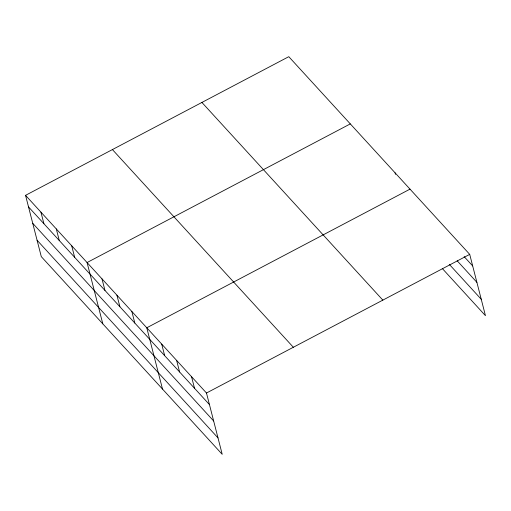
<?xml version="1.0" encoding="UTF-8"?>
<svg xmlns="http://www.w3.org/2000/svg" width="511" height="511" viewBox="0 0 511 511"><rect width="100%" height="100%" fill="white"/><g stroke="black" fill="none" stroke-linecap="round" stroke-linejoin="round"><path stroke-width="0.77" d="M25.55 195.336L206.476 393.016L222.215 454.317L41.289 256.631L25.55 195.336L288.785 56.683L469.711 254.369L485.45 315.664L442.271 268.486M350.297 123.898L87.068 262.545L102.807 323.846M410.007 189.134L146.772 327.781L162.511 389.082M206.476 393.016L469.711 254.369M464.154 256.618L472.681 265.937M457.173 260.795L476.897 282.347M449.252 264.308L481.234 299.254M201.915 102.443L382.848 300.123M112.42 149.582L293.346 347.263M28.52 206.91L209.446 404.591M32.736 223.32L213.662 421M37.073 240.221L218.005 437.908M395.08 172.827L395.476 174.366M191.548 376.709L194.525 388.283M176.627 360.402L179.597 371.97M161.7 344.095L164.67 355.662M131.844 311.474L134.815 323.048M116.917 295.166L119.887 306.734M101.989 278.859L104.966 290.427M71.687 245.746L74.657 257.314M56.306 228.941L59.276 240.515M40.931 212.142L43.901 223.709"/></g></svg>
